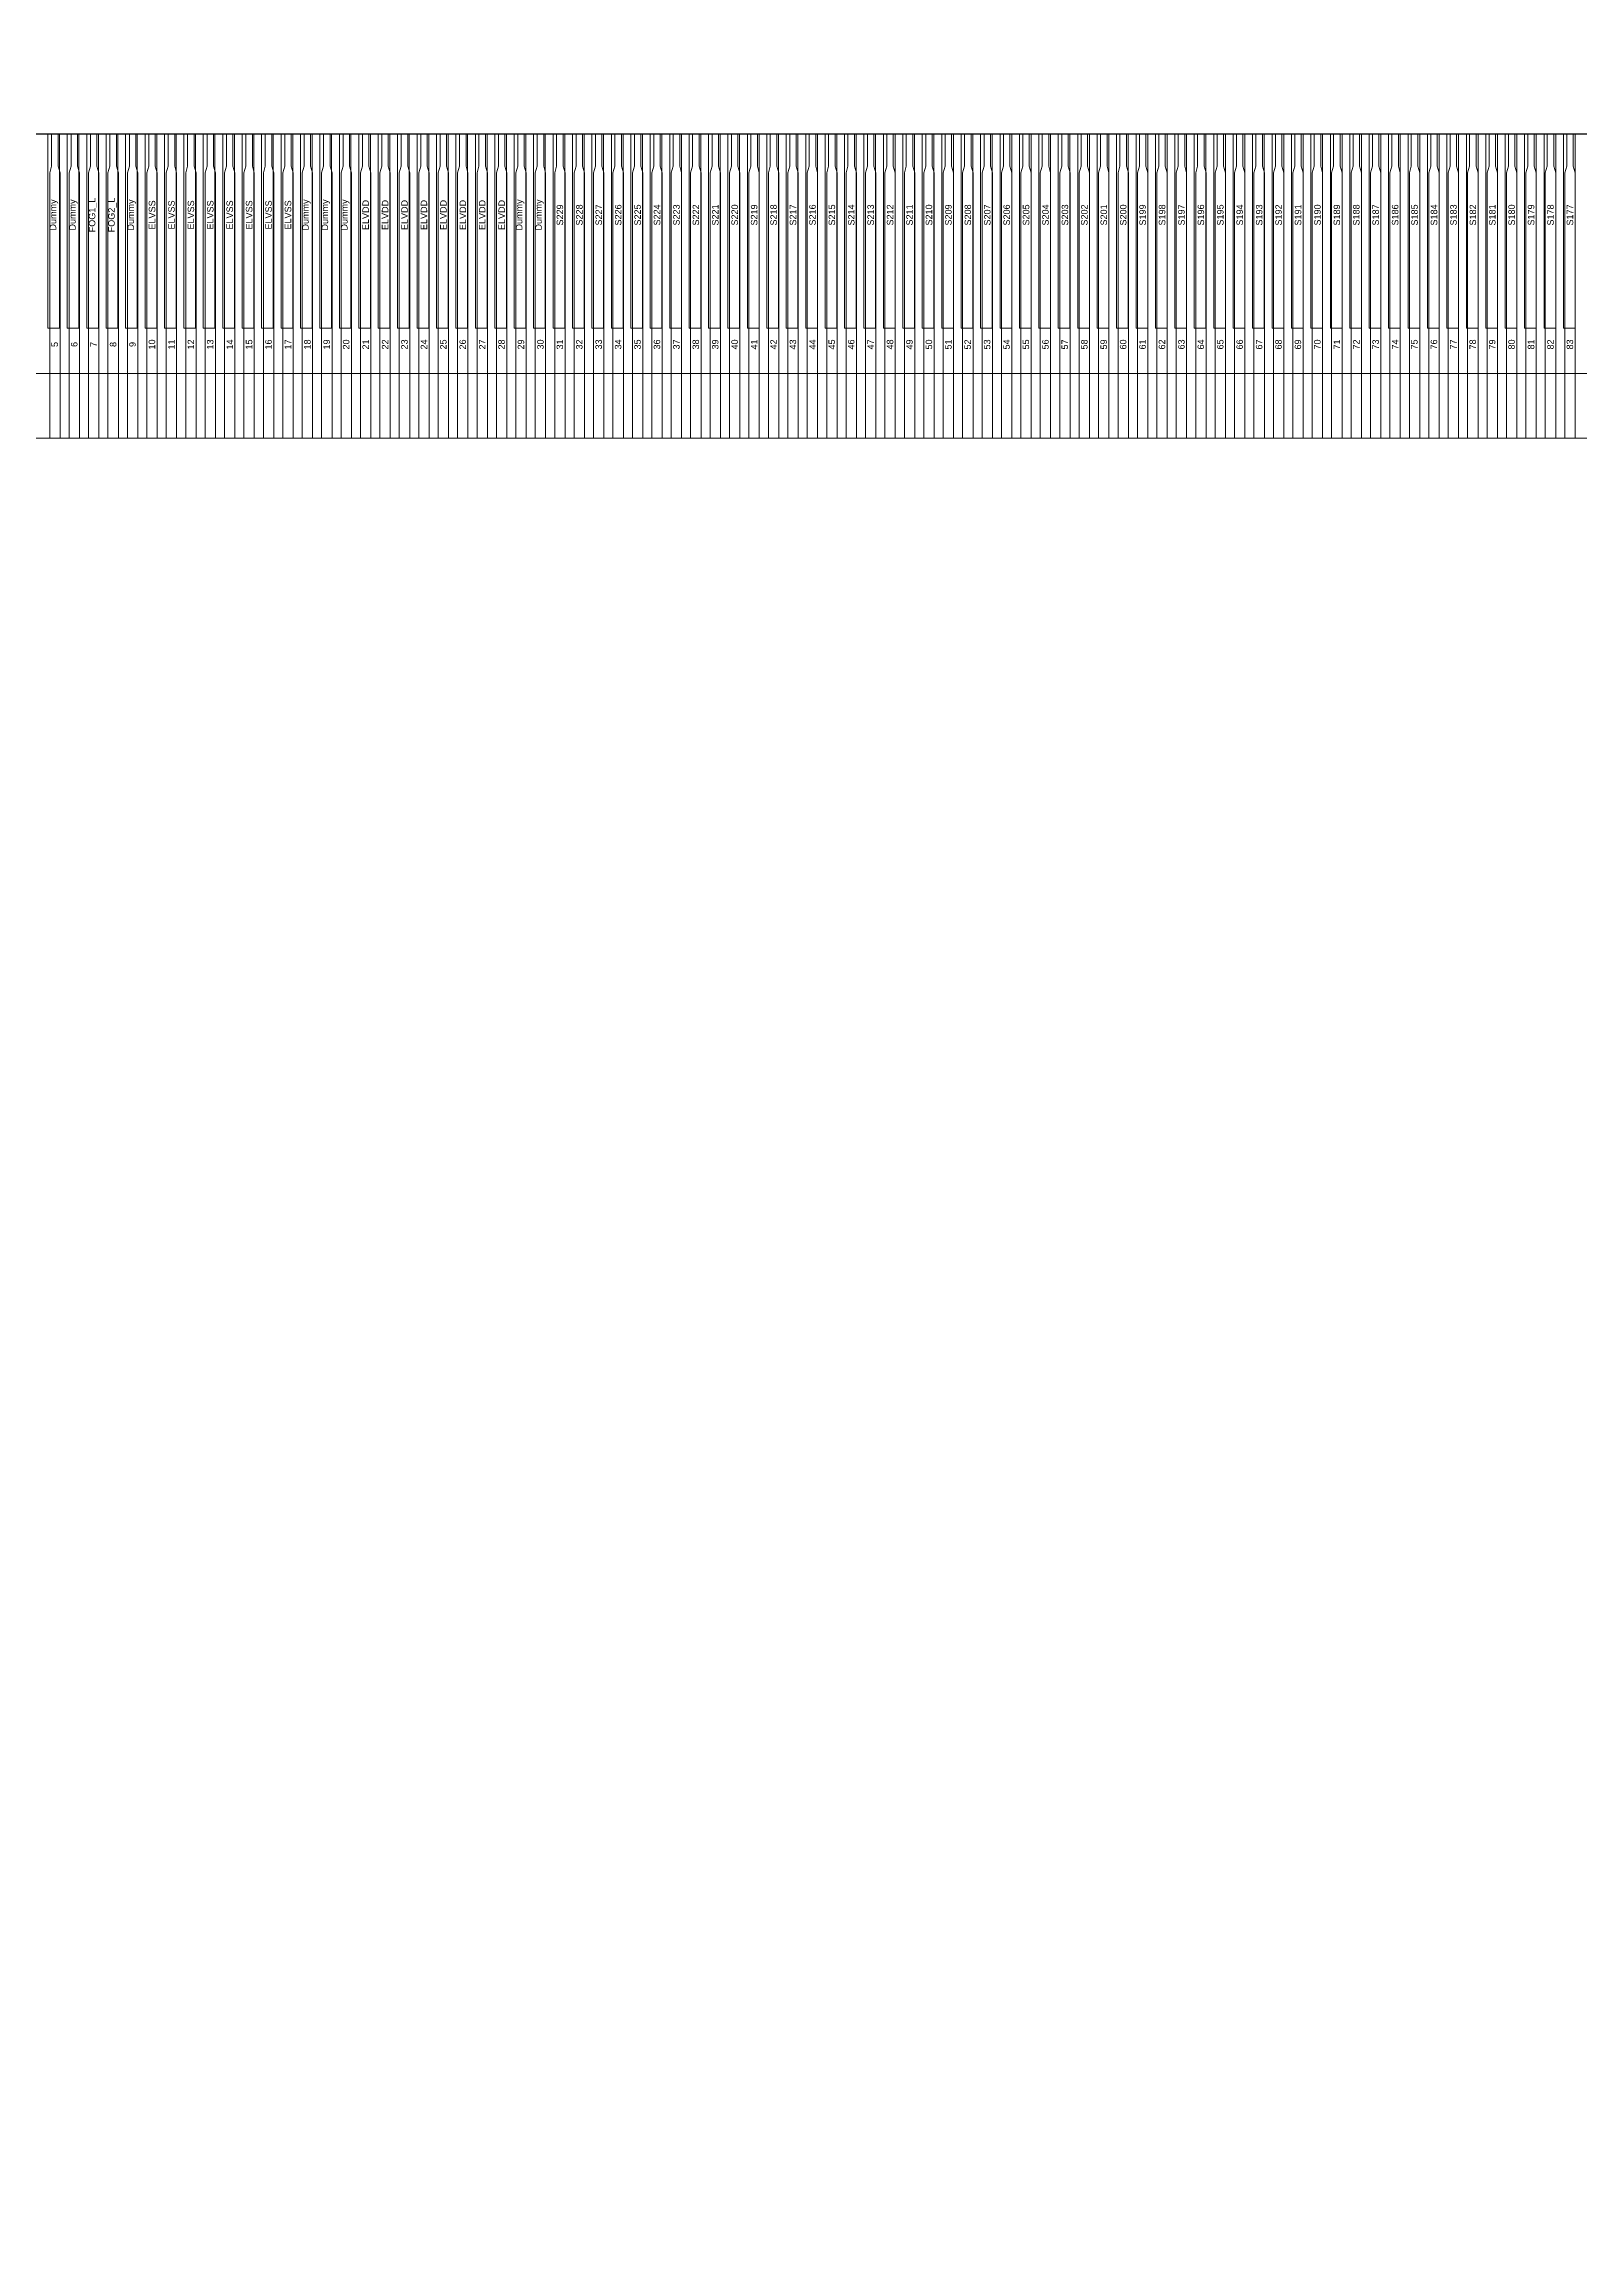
# Model space of a CAD drawing. Header units: millimetres. Extents: x 1134 to 2451, y -9 to 375.
# Drawn here: x 1546.566 to 1548.936, y 278.187 to 281.578 of the extents above; entities that cross this region are included whole.
import ezdxf
from ezdxf.enums import TextEntityAlignment as Align

# ---------------------------------------------------------------- set-up
doc = ezdxf.new("R2010")
doc.units = ezdxf.units.MM
doc.layers.get('0').update_dxf_attribs({"lineweight": 5})
doc.layers.get('Defpoints').update_dxf_attribs({"lineweight": 5})
doc.layers.add('07 Cutline', color=4, linetype='Continuous')
for name, color, linetype, lineweight in [('COF', 110, 'Continuous', 5), ('DIM', 3, 'Continuous', 5), ('ITO', 2, 'Continuous', 5), ('POL', 202, 'Continuous', 5)]:
    doc.layers.add(name, color=color, linetype=linetype, lineweight=lineweight)
doc.styles.add('MBC_Arial_Font', font='arial.ttf')
doc.styles.add('RD', font='ROMAND.shx', dxfattribs={"width": 0.8})
doc.dimstyles.new('DIM', dxfattribs={"dimtxt": 1.5, "dimasz": 0.8, "dimexe": 0, "dimexo": 0.5, "dimgap": 0.11, "dimtad": 0, "dimzin": 1, "dimdsep": 46, "dimtxsty": 'RD', "dimcen": 0, "dimclrd": 256, "dimclre": 256, "dimclrt": 256, "dimadec": 0, "dimazin": 0, "dimtm": 1e-09, "dimtfac": 1, "dimtofl": 0, "dimtmove": 0, "dimatfit": 3, "dimfxl": 0, "dimlwe": -1, "dimarcsym": 0})

# ---------------------------------------------------------------- blocks, each defined once
blk = doc.blocks.new('*D36')
at = {"layer": 'Defpoints', "color": 0, "lineweight": 5, "transparency": 16777216}
for p in [(1520.357, 324.2045), (1551.2908, 324.2045), (1551.2908, 281.0695)]:
    blk.add_point(p, dxfattribs=at)
at = {"layer": 'DIM', "transparency": 16777216}
for p, q in [((1550.7908, 324.2045), (1520.357, 324.2045)), ((1550.7908, 281.0695), (1520.357, 281.0695))]:
    blk.add_line(p, q, dxfattribs=at)
at = {"layer": 'DIM', "lineweight": -2, "transparency": 16777216}
for p, q in [((1520.357, 323.4045), (1520.357, 315.5436)), ((1520.357, 281.8695), (1520.357, 290.9807))]:
    blk.add_line(p, q, dxfattribs=at)
at = {"layer": 'DIM', "lineweight": 5, "transparency": 16777216}
for points in [[(1520.2237, 323.4045), (1520.4904, 323.4045), (1520.357, 324.2045)], [(1520.2237, 281.8695), (1520.4904, 281.8695), (1520.357, 281.0695)]]:
    blk.add_solid(points, dxfattribs=at)
at = {"layer": 'DIM', "lineweight": 5, "transparency": 16777216, "insert": (1520.357, 303.2621), "char_height": 1.5, "attachment_point": 5, "rotation": 90, "style": 'RD'}
blk.add_mtext('43.14±0.15(Panel Outline)', dxfattribs=at)
blk = doc.blocks.new('*D44')
at = {"layer": 'Defpoints', "color": 0, "lineweight": 5, "transparency": 16777216}
for p in [(1551.2908, 282.8931), (1529.9445, 281.0695), (1551.2908, 281.0695)]:
    blk.add_point(p, dxfattribs=at)
at = {"layer": 'DIM', "transparency": 16777216}
for p, q in [((1550.7908, 282.8931), (1529.9445, 282.8931)), ((1550.7908, 281.0695), (1529.9445, 281.0695))]:
    blk.add_line(p, q, dxfattribs=at)
at = {"layer": 'DIM', "lineweight": -2, "transparency": 16777216}
for p, q in [((1529.9445, 282.0931), (1529.9445, 281.8695)), ((1529.9445, 281.0695), (1529.9445, 280.2695))]:
    blk.add_line(p, q, dxfattribs=at)
at = {"layer": 'DIM', "lineweight": 5, "transparency": 16777216}
for points in [[(1529.8112, 282.0931), (1530.0778, 282.0931), (1529.9445, 282.8931)], [(1529.8112, 281.8695), (1530.0778, 281.8695), (1529.9445, 281.0695)]]:
    blk.add_solid(points, dxfattribs=at)
at = {"layer": 'DIM', "lineweight": 5, "transparency": 16777216, "insert": (1529.9445, 278.3881), "char_height": 1.5, "attachment_point": 5, "rotation": 90, "style": 'RD'}
blk.add_mtext('1.82', dxfattribs=at)
blk = doc.blocks.new('*D45')
at = {"layer": 'Defpoints', "color": 0, "lineweight": 5, "transparency": 16777216}
for p in [(1520.357, 281.0695), (1551.2908, 281.0695), (1538.6149, 208.1036)]:
    blk.add_point(p, dxfattribs=at)
at = {"layer": 'DIM', "transparency": 16777216}
for p, q in [((1550.7908, 281.0695), (1520.357, 281.0695)), ((1538.1149, 208.1036), (1520.357, 208.1036))]:
    blk.add_line(p, q, dxfattribs=at)
at = {"layer": 'DIM', "lineweight": -2, "transparency": 16777216}
for p, q in [((1520.357, 280.2695), (1520.357, 252.8026)), ((1520.357, 208.9036), (1520.357, 243.3826))]:
    blk.add_line(p, q, dxfattribs=at)
at = {"layer": 'DIM', "lineweight": 5, "transparency": 16777216}
for points in [[(1520.2237, 280.2695), (1520.4904, 280.2695), (1520.357, 281.0695)], [(1520.2237, 208.9036), (1520.4904, 208.9036), (1520.357, 208.1036)]]:
    blk.add_solid(points, dxfattribs=at)
at = {"layer": 'DIM', "lineweight": 5, "transparency": 16777216, "insert": (1520.357, 248.0926), "char_height": 1.5, "attachment_point": 5, "rotation": 90, "style": 'RD'}
blk.add_mtext('72.97±0.5', dxfattribs=at)
blk = doc.blocks.new('R213NRK-001-PNL-V01-A')
at = {"layer": 'ITO', "lineweight": 0}
for p, q in [((378.926, 267.529), (378.944, 267.529)), ((378.926, 267.229), (378.926, 267.529)), ((378.944, 267.529), (378.944, 267.229)), ((378.956, 267.529), (378.974, 267.529)), ((378.956, 267.229), (378.956, 267.529)), ((378.974, 267.529), (378.974, 267.229)), ((378.986, 267.529), (379.004, 267.529)), ((378.986, 267.229), (378.986, 267.529)), ((379.004, 267.529), (379.004, 267.229)), ((379.016, 267.529), (379.034, 267.529)), ((379.016, 267.229), (379.016, 267.529)), ((379.034, 267.529), (379.034, 267.229)), ((379.046, 267.529), (379.064, 267.529)), ((379.046, 267.229), (379.046, 267.529)), ((379.064, 267.529), (379.064, 267.229)), ((379.076, 267.529), (379.094, 267.529)), ((379.076, 267.229), (379.076, 267.529)), ((379.094, 267.529), (379.094, 267.229)), ((379.106, 267.529), (379.124, 267.529)), ((379.106, 267.229), (379.106, 267.529)), ((379.124, 267.529), (379.124, 267.229)), ((379.136, 267.529), (379.154, 267.529)), ((379.136, 267.229), (379.136, 267.529)), ((379.154, 267.529), (379.154, 267.229)), ((379.166, 267.529), (379.184, 267.529)), ((379.166, 267.229), (379.166, 267.529)), ((379.184, 267.529), (379.184, 267.229)), ((379.196, 267.529), (379.214, 267.529)), ((379.196, 267.229), (379.196, 267.529)), ((379.214, 267.529), (379.214, 267.229)), ((379.226, 267.529), (379.244, 267.529)), ((379.226, 267.229), (379.226, 267.529)), ((379.244, 267.529), (379.244, 267.229)), ((379.256, 267.529), (379.274, 267.529)), ((379.256, 267.229), (379.256, 267.529)), ((379.274, 267.529), (379.274, 267.229)), ((379.286, 267.529), (379.304, 267.529)), ((379.286, 267.229), (379.286, 267.529)), ((379.304, 267.529), (379.304, 267.229)), ((379.316, 267.529), (379.334, 267.529)), ((379.316, 267.229), (379.316, 267.529)), ((379.334, 267.529), (379.334, 267.229)), ((379.346, 267.529), (379.364, 267.529)), ((379.346, 267.229), (379.346, 267.529)), ((379.364, 267.529), (379.364, 267.229)), ((379.376, 267.529), (379.394, 267.529)), ((379.376, 267.229), (379.376, 267.529)), ((379.394, 267.529), (379.394, 267.229)), ((379.406, 267.529), (379.424, 267.529)), ((379.406, 267.229), (379.406, 267.529)), ((379.424, 267.529), (379.424, 267.229)), ((379.436, 267.529), (379.454, 267.529)), ((379.436, 267.229), (379.436, 267.529)), ((379.454, 267.529), (379.454, 267.229)), ((379.466, 267.529), (379.484, 267.529)), ((379.466, 267.229), (379.466, 267.529)), ((379.484, 267.529), (379.484, 267.229)), ((379.496, 267.529), (379.514, 267.529)), ((379.496, 267.229), (379.496, 267.529)), ((379.514, 267.529), (379.514, 267.229)), ((379.526, 267.529), (379.544, 267.529)), ((379.526, 267.229), (379.526, 267.529)), ((379.544, 267.529), (379.544, 267.229)), ((379.556, 267.529), (379.574, 267.529)), ((379.556, 267.229), (379.556, 267.529)), ((379.574, 267.529), (379.574, 267.229)), ((379.586, 267.529), (379.604, 267.529)), ((379.586, 267.229), (379.586, 267.529)), ((379.604, 267.529), (379.604, 267.229)), ((379.616, 267.529), (379.634, 267.529)), ((379.616, 267.229), (379.616, 267.529)), ((379.634, 267.529), (379.634, 267.229)), ((379.646, 267.529), (379.664, 267.529)), ((379.646, 267.229), (379.646, 267.529)), ((379.664, 267.529), (379.664, 267.229)), ((379.676, 267.529), (379.694, 267.529)), ((379.676, 267.229), (379.676, 267.529)), ((379.694, 267.529), (379.694, 267.229)), ((379.706, 267.529), (379.724, 267.529)), ((379.706, 267.229), (379.706, 267.529)), ((379.724, 267.529), (379.724, 267.229)), ((379.736, 267.529), (379.754, 267.529)), ((379.736, 267.229), (379.736, 267.529)), ((379.754, 267.529), (379.754, 267.229)), ((379.766, 267.529), (379.784, 267.529)), ((379.766, 267.229), (379.766, 267.529)), ((379.784, 267.529), (379.784, 267.229)), ((379.796, 267.529), (379.814, 267.529)), ((379.796, 267.229), (379.796, 267.529)), ((379.814, 267.529), (379.814, 267.229)), ((379.826, 267.529), (379.844, 267.529)), ((379.826, 267.229), (379.826, 267.529)), ((379.844, 267.529), (379.844, 267.229)), ((379.856, 267.529), (379.874, 267.529)), ((379.856, 267.229), (379.856, 267.529)), ((379.874, 267.529), (379.874, 267.229)), ((379.886, 267.529), (379.904, 267.529)), ((379.886, 267.229), (379.886, 267.529)), ((379.904, 267.529), (379.904, 267.229)), ((379.916, 267.529), (379.934, 267.529)), ((379.916, 267.229), (379.916, 267.529)), ((379.934, 267.529), (379.934, 267.229)), ((379.946, 267.529), (379.964, 267.529)), ((379.946, 267.229), (379.946, 267.529)), ((379.964, 267.529), (379.964, 267.229)), ((379.976, 267.529), (379.994, 267.529)), ((379.976, 267.229), (379.976, 267.529)), ((379.994, 267.529), (379.994, 267.229)), ((380.006, 267.529), (380.024, 267.529)), ((380.006, 267.229), (380.006, 267.529)), ((380.024, 267.529), (380.024, 267.229)), ((380.036, 267.529), (380.054, 267.529)), ((380.036, 267.229), (380.036, 267.529)), ((380.054, 267.529), (380.054, 267.229)), ((380.066, 267.529), (380.084, 267.529)), ((380.066, 267.229), (380.066, 267.529)), ((380.084, 267.529), (380.084, 267.229)), ((380.096, 267.529), (380.114, 267.529)), ((380.096, 267.229), (380.096, 267.529)), ((380.114, 267.529), (380.114, 267.229)), ((380.126, 267.529), (380.144, 267.529)), ((380.126, 267.229), (380.126, 267.529)), ((380.144, 267.529), (380.144, 267.229)), ((380.156, 267.529), (380.174, 267.529)), ((380.156, 267.229), (380.156, 267.529)), ((380.174, 267.529), (380.174, 267.229)), ((380.186, 267.529), (380.204, 267.529)), ((380.186, 267.229), (380.186, 267.529)), ((380.204, 267.529), (380.204, 267.229)), ((380.216, 267.529), (380.234, 267.529)), ((380.216, 267.229), (380.216, 267.529)), ((380.234, 267.529), (380.234, 267.229)), ((380.246, 267.529), (380.264, 267.529)), ((380.246, 267.229), (380.246, 267.529)), ((380.264, 267.529), (380.264, 267.229)), ((380.276, 267.529), (380.294, 267.529)), ((380.276, 267.229), (380.276, 267.529)), ((380.294, 267.529), (380.294, 267.229)), ((380.306, 267.529), (380.324, 267.529)), ((380.306, 267.229), (380.306, 267.529)), ((380.324, 267.529), (380.324, 267.229)), ((380.336, 267.529), (380.354, 267.529)), ((380.336, 267.229), (380.336, 267.529)), ((380.354, 267.529), (380.354, 267.229)), ((380.366, 267.529), (380.384, 267.529)), ((380.366, 267.229), (380.366, 267.529)), ((380.384, 267.529), (380.384, 267.229)), ((380.396, 267.529), (380.414, 267.529)), ((380.396, 267.229), (380.396, 267.529)), ((380.414, 267.529), (380.414, 267.229)), ((380.426, 267.529), (380.444, 267.529)), ((380.426, 267.229), (380.426, 267.529)), ((380.444, 267.529), (380.444, 267.229)), ((380.456, 267.529), (380.474, 267.529)), ((380.456, 267.229), (380.456, 267.529)), ((380.474, 267.529), (380.474, 267.229)), ((380.486, 267.529), (380.504, 267.529)), ((380.486, 267.229), (380.486, 267.529)), ((380.504, 267.529), (380.504, 267.229)), ((380.516, 267.529), (380.534, 267.529)), ((380.516, 267.229), (380.516, 267.529)), ((380.534, 267.529), (380.534, 267.229)), ((380.546, 267.529), (380.564, 267.529)), ((380.546, 267.229), (380.546, 267.529)), ((380.564, 267.529), (380.564, 267.229)), ((380.576, 267.529), (380.594, 267.529)), ((380.576, 267.229), (380.576, 267.529)), ((380.594, 267.529), (380.594, 267.229)), ((380.606, 267.529), (380.624, 267.529)), ((380.606, 267.229), (380.606, 267.529)), ((380.624, 267.529), (380.624, 267.229)), ((380.636, 267.529), (380.654, 267.529)), ((380.636, 267.229), (380.636, 267.529)), ((380.654, 267.529), (380.654, 267.229)), ((380.666, 267.529), (380.684, 267.529)), ((380.666, 267.229), (380.666, 267.529)), ((380.684, 267.529), (380.684, 267.229)), ((380.696, 267.529), (380.714, 267.529)), ((380.696, 267.229), (380.696, 267.529)), ((380.714, 267.529), (380.714, 267.229)), ((380.726, 267.529), (380.744, 267.529)), ((380.726, 267.229), (380.726, 267.529)), ((380.744, 267.529), (380.744, 267.229)), ((380.756, 267.529), (380.774, 267.529)), ((380.756, 267.229), (380.756, 267.529)), ((380.774, 267.529), (380.774, 267.229)), ((380.786, 267.529), (380.804, 267.529)), ((380.786, 267.229), (380.786, 267.529)), ((380.804, 267.529), (380.804, 267.229)), ((380.816, 267.529), (380.834, 267.529)), ((380.816, 267.229), (380.816, 267.529)), ((380.834, 267.529), (380.834, 267.229)), ((380.846, 267.529), (380.864, 267.529)), ((380.846, 267.229), (380.846, 267.529)), ((380.864, 267.529), (380.864, 267.229)), ((380.876, 267.529), (380.894, 267.529)), ((380.876, 267.229), (380.876, 267.529)), ((380.894, 267.529), (380.894, 267.229)), ((380.906, 267.529), (380.924, 267.529)), ((380.906, 267.229), (380.906, 267.529)), ((380.924, 267.529), (380.924, 267.229)), ((380.936, 267.529), (380.954, 267.529)), ((380.936, 267.229), (380.936, 267.529)), ((380.954, 267.529), (380.954, 267.229)), ((380.966, 267.529), (380.984, 267.529)), ((380.966, 267.229), (380.966, 267.529)), ((380.984, 267.529), (380.984, 267.229)), ((380.996, 267.529), (381.014, 267.529)), ((380.996, 267.229), (380.996, 267.529)), ((381.014, 267.529), (381.014, 267.229)), ((381.026, 267.529), (381.044, 267.529)), ((381.026, 267.229), (381.026, 267.529)), ((381.044, 267.529), (381.044, 267.229)), ((381.056, 267.529), (381.074, 267.529)), ((381.056, 267.229), (381.056, 267.529)), ((381.074, 267.529), (381.074, 267.229)), ((381.086, 267.529), (381.104, 267.529)), ((381.086, 267.229), (381.086, 267.529)), ((381.104, 267.529), (381.104, 267.229)), ((381.116, 267.529), (381.134, 267.529)), ((381.116, 267.229), (381.116, 267.529)), ((381.134, 267.529), (381.134, 267.229)), ((381.146, 267.529), (381.164, 267.529)), ((381.146, 267.229), (381.146, 267.529)), ((381.164, 267.529), (381.164, 267.229)), ((381.176, 267.529), (381.194, 267.529)), ((381.176, 267.229), (381.176, 267.529)), ((381.194, 267.529), (381.194, 267.229)), ((381.206, 267.529), (381.224, 267.529)), ((381.206, 267.229), (381.206, 267.529)), ((381.224, 267.529), (381.224, 267.229)), ((381.236, 267.529), (381.254, 267.529)), ((381.236, 267.229), (381.236, 267.529)), ((381.254, 267.529), (381.254, 267.229)), ((381.266, 267.529), (381.284, 267.529)), ((381.266, 267.229), (381.266, 267.529)), ((381.284, 267.529), (381.284, 267.229)), ((378.944, 267.229), (378.926, 267.229)), ((378.974, 267.229), (378.956, 267.229)), ((379.004, 267.229), (378.986, 267.229)), ((379.034, 267.229), (379.016, 267.229)), ((379.064, 267.229), (379.046, 267.229)), ((379.094, 267.229), (379.076, 267.229)), ((379.124, 267.229), (379.106, 267.229)), ((379.154, 267.229), (379.136, 267.229)), ((379.184, 267.229), (379.166, 267.229)), ((379.214, 267.229), (379.196, 267.229)), ((379.244, 267.229), (379.226, 267.229)), ((379.274, 267.229), (379.256, 267.229)), ((379.304, 267.229), (379.286, 267.229)), ((379.334, 267.229), (379.316, 267.229)), ((379.364, 267.229), (379.346, 267.229)), ((379.394, 267.229), (379.376, 267.229)), ((379.424, 267.229), (379.406, 267.229)), ((379.454, 267.229), (379.436, 267.229)), ((379.484, 267.229), (379.466, 267.229)), ((379.514, 267.229), (379.496, 267.229)), ((379.544, 267.229), (379.526, 267.229)), ((379.574, 267.229), (379.556, 267.229)), ((379.604, 267.229), (379.586, 267.229)), ((379.634, 267.229), (379.616, 267.229)), ((379.664, 267.229), (379.646, 267.229)), ((379.694, 267.229), (379.676, 267.229)), ((379.724, 267.229), (379.706, 267.229)), ((379.754, 267.229), (379.736, 267.229)), ((379.784, 267.229), (379.766, 267.229)), ((379.814, 267.229), (379.796, 267.229)), ((379.844, 267.229), (379.826, 267.229)), ((379.874, 267.229), (379.856, 267.229)), ((379.904, 267.229), (379.886, 267.229)), ((379.934, 267.229), (379.916, 267.229)), ((379.964, 267.229), (379.946, 267.229)), ((379.994, 267.229), (379.976, 267.229)), ((380.024, 267.229), (380.006, 267.229)), ((380.054, 267.229), (380.036, 267.229)), ((380.084, 267.229), (380.066, 267.229)), ((380.114, 267.229), (380.096, 267.229)), ((380.144, 267.229), (380.126, 267.229)), ((380.174, 267.229), (380.156, 267.229)), ((380.204, 267.229), (380.186, 267.229)), ((380.234, 267.229), (380.216, 267.229)), ((380.264, 267.229), (380.246, 267.229)), ((380.294, 267.229), (380.276, 267.229)), ((380.324, 267.229), (380.306, 267.229)), ((380.354, 267.229), (380.336, 267.229)), ((380.384, 267.229), (380.366, 267.229)), ((380.414, 267.229), (380.396, 267.229)), ((380.444, 267.229), (380.426, 267.229)), ((380.474, 267.229), (380.456, 267.229)), ((380.504, 267.229), (380.486, 267.229)), ((380.534, 267.229), (380.516, 267.229)), ((380.564, 267.229), (380.546, 267.229)), ((380.594, 267.229), (380.576, 267.229)), ((380.624, 267.229), (380.606, 267.229)), ((380.654, 267.229), (380.636, 267.229)), ((380.684, 267.229), (380.666, 267.229)), ((380.714, 267.229), (380.696, 267.229)), ((380.744, 267.229), (380.726, 267.229)), ((380.774, 267.229), (380.756, 267.229)), ((380.804, 267.229), (380.786, 267.229)), ((380.834, 267.229), (380.816, 267.229)), ((380.864, 267.229), (380.846, 267.229)), ((380.894, 267.229), (380.876, 267.229)), ((380.924, 267.229), (380.906, 267.229)), ((380.954, 267.229), (380.936, 267.229)), ((380.984, 267.229), (380.966, 267.229)), ((381.014, 267.229), (380.996, 267.229)), ((381.044, 267.229), (381.026, 267.229)), ((381.074, 267.229), (381.056, 267.229)), ((381.104, 267.229), (381.086, 267.229)), ((381.134, 267.229), (381.116, 267.229)), ((381.164, 267.229), (381.146, 267.229)), ((381.194, 267.229), (381.176, 267.229)), ((381.224, 267.229), (381.206, 267.229)), ((381.254, 267.229), (381.236, 267.229)), ((381.284, 267.229), (381.266, 267.229))]:
    blk.add_line(p, q, dxfattribs=at)
at = {"layer": 'ITO', "lineweight": 5}
blk.add_line((375.2515, 267.159), (392.0385, 267.159), dxfattribs=at)
blk = doc.blocks.new('R213NRK-001-PNLA-V01-A')
at = {"layer": 'ITO', "lineweight": 5}
blk.add_blockref('R213NRK-001-PNL-V01-A', (251.5331, 0), dxfattribs=at)
blk = doc.blocks.new('R213NRK-001-COF-V01-A')
at = {"color": 3}
for points in [[(1629.3685, 267.156), (1629.3685, 267.106), (1629.3655, 267.096), (1629.3655, 266.686)], [(1629.3815, 266.686), (1629.3815, 267.096), (1629.3785, 267.106), (1629.3785, 267.156)], [(1629.3985, 267.156), (1629.3985, 267.106), (1629.3955, 267.096), (1629.3955, 266.686)], [(1629.4115, 266.686), (1629.4115, 267.096), (1629.4085, 267.106), (1629.4085, 267.156)], [(1629.4285, 267.156), (1629.4285, 267.106), (1629.4255, 267.096), (1629.4255, 266.686)], [(1629.4415, 266.686), (1629.4415, 267.096), (1629.4385, 267.106), (1629.4385, 267.156)], [(1629.4585, 267.156), (1629.4585, 267.106), (1629.4555, 267.096), (1629.4555, 266.686)], [(1629.4715, 266.686), (1629.4715, 267.096), (1629.4685, 267.106), (1629.4685, 267.156)], [(1629.4885, 267.156), (1629.4885, 267.106), (1629.4855, 267.096), (1629.4855, 266.686)], [(1629.5015, 266.686), (1629.5015, 267.096), (1629.4985, 267.106), (1629.4985, 267.156)], [(1629.5185, 267.156), (1629.5185, 267.106), (1629.5155, 267.096), (1629.5155, 266.686)], [(1629.5315, 266.686), (1629.5315, 267.096), (1629.5285, 267.106), (1629.5285, 267.156)], [(1629.5485, 267.156), (1629.5485, 267.106), (1629.5455, 267.096), (1629.5455, 266.686)], [(1629.5615, 266.686), (1629.5615, 267.096), (1629.5585, 267.106), (1629.5585, 267.156)], [(1629.5785, 267.156), (1629.5785, 267.106), (1629.5755, 267.096), (1629.5755, 266.686)], [(1629.5915, 266.686), (1629.5915, 267.096), (1629.5885, 267.106), (1629.5885, 267.156)], [(1629.6084, 267.156), (1629.6084, 267.106), (1629.6054, 267.096), (1629.6054, 266.686)], [(1629.6214, 266.686), (1629.6214, 267.096), (1629.6184, 267.106), (1629.6184, 267.156)], [(1629.6384, 267.156), (1629.6384, 267.106), (1629.6354, 267.096), (1629.6354, 266.686)], [(1629.6514, 266.686), (1629.6514, 267.096), (1629.6484, 267.106), (1629.6484, 267.156)], [(1629.6684, 267.156), (1629.6684, 267.106), (1629.6654, 267.096), (1629.6654, 266.686)], [(1629.6814, 266.686), (1629.6814, 267.096), (1629.6784, 267.106), (1629.6784, 267.156)], [(1629.6984, 267.156), (1629.6984, 267.106), (1629.6954, 267.096), (1629.6954, 266.686)], [(1629.7114, 266.686), (1629.7114, 267.096), (1629.7084, 267.106), (1629.7084, 267.156)], [(1629.7284, 267.156), (1629.7284, 267.106), (1629.7254, 267.096), (1629.7254, 266.686)], [(1629.7414, 266.686), (1629.7414, 267.096), (1629.7384, 267.106), (1629.7384, 267.156)], [(1629.7584, 267.156), (1629.7584, 267.106), (1629.7554, 267.096), (1629.7554, 266.686)], [(1629.7714, 266.686), (1629.7714, 267.096), (1629.7684, 267.106), (1629.7684, 267.156)], [(1629.7884, 267.156), (1629.7884, 267.106), (1629.7854, 267.096), (1629.7854, 266.686)], [(1629.8014, 266.686), (1629.8014, 267.096), (1629.7984, 267.106), (1629.7984, 267.156)], [(1629.8184, 267.156), (1629.8184, 267.106), (1629.8154, 267.096), (1629.8154, 266.686)], [(1629.8314, 266.686), (1629.8314, 267.096), (1629.8284, 267.106), (1629.8284, 267.156)], [(1629.8453, 266.686), (1629.8453, 267.096), (1629.8483, 267.106), (1629.8483, 267.156)], [(1629.8613, 266.686), (1629.8613, 267.096), (1629.8583, 267.106), (1629.8583, 267.156)], [(1629.8783, 267.156), (1629.8783, 267.106), (1629.8753, 267.096), (1629.8753, 266.686)], [(1629.8913, 266.686), (1629.8913, 267.096), (1629.8883, 267.106), (1629.8883, 267.156)], [(1629.9083, 267.156), (1629.9083, 267.106), (1629.9053, 267.096), (1629.9053, 266.686)], [(1629.9213, 266.686), (1629.9213, 267.096), (1629.9183, 267.106), (1629.9183, 267.156)], [(1629.9383, 267.156), (1629.9383, 267.106), (1629.9353, 267.096), (1629.9353, 266.686)], [(1629.9513, 266.686), (1629.9513, 267.096), (1629.9483, 267.106), (1629.9483, 267.156)], [(1629.9683, 267.156), (1629.9683, 267.106), (1629.9653, 267.096), (1629.9653, 266.686)], [(1629.9813, 266.686), (1629.9813, 267.096), (1629.9783, 267.106), (1629.9783, 267.156)], [(1629.9983, 267.156), (1629.9983, 267.106), (1629.9953, 267.096), (1629.9953, 266.686)], [(1630.0113, 266.686), (1630.0113, 267.096), (1630.0083, 267.106), (1630.0083, 267.156)], [(1630.0283, 267.156), (1630.0283, 267.106), (1630.0253, 267.096), (1630.0253, 266.686)], [(1630.0413, 266.686), (1630.0413, 267.096), (1630.0383, 267.106), (1630.0383, 267.156)], [(1630.0583, 267.156), (1630.0583, 267.106), (1630.0553, 267.096), (1630.0553, 266.686)], [(1630.0683, 267.156), (1630.0683, 267.106), (1630.0713, 267.096), (1630.0713, 266.686)], [(1630.0883, 267.156), (1630.0883, 267.106), (1630.0853, 267.096), (1630.0853, 266.686)], [(1630.1013, 266.686), (1630.1013, 267.096), (1630.0983, 267.106), (1630.0983, 267.156)], [(1630.1182, 267.156), (1630.1182, 267.106), (1630.1152, 267.096), (1630.1152, 266.686)], [(1630.1312, 266.686), (1630.1312, 267.096), (1630.1282, 267.106), (1630.1282, 267.156)], [(1630.1482, 267.156), (1630.1482, 267.106), (1630.1452, 267.096), (1630.1452, 266.686)], [(1630.1612, 266.686), (1630.1612, 267.096), (1630.1582, 267.106), (1630.1582, 267.156)], [(1630.1782, 267.156), (1630.1782, 267.106), (1630.1752, 267.096), (1630.1752, 266.686)], [(1630.1912, 266.686), (1630.1912, 267.096), (1630.1882, 267.106), (1630.1882, 267.156)], [(1630.2082, 267.156), (1630.2082, 267.106), (1630.2052, 267.096), (1630.2052, 266.686)], [(1630.2212, 266.686), (1630.2212, 267.096), (1630.2182, 267.106), (1630.2182, 267.156)], [(1630.2382, 267.156), (1630.2382, 267.106), (1630.2352, 267.096), (1630.2352, 266.686)], [(1630.2512, 266.686), (1630.2512, 267.096), (1630.2482, 267.106), (1630.2482, 267.156)], [(1630.2682, 267.156), (1630.2682, 267.106), (1630.2652, 267.096), (1630.2652, 266.686)], [(1630.2812, 266.686), (1630.2812, 267.096), (1630.2782, 267.106), (1630.2782, 267.156)], [(1630.2982, 267.156), (1630.2982, 267.106), (1630.2952, 267.096), (1630.2952, 266.686)], [(1630.3112, 266.686), (1630.3112, 267.096), (1630.3082, 267.106), (1630.3082, 267.156)], [(1630.3282, 267.156), (1630.3282, 267.106), (1630.3252, 267.096), (1630.3252, 266.686)], [(1630.3412, 266.686), (1630.3412, 267.096), (1630.3382, 267.106), (1630.3382, 267.156)], [(1630.3581, 267.156), (1630.3581, 267.106), (1630.3551, 267.096), (1630.3551, 266.686)], [(1630.3711, 266.686), (1630.3711, 267.096), (1630.3681, 267.106), (1630.3681, 267.156)], [(1630.3881, 267.156), (1630.3881, 267.106), (1630.3851, 267.096), (1630.3851, 266.686)], [(1630.4011, 266.686), (1630.4011, 267.096), (1630.3981, 267.106), (1630.3981, 267.156)], [(1630.4181, 267.156), (1630.4181, 267.106), (1630.4151, 267.096), (1630.4151, 266.686)], [(1630.4311, 266.686), (1630.4311, 267.096), (1630.4281, 267.106), (1630.4281, 267.156)], [(1630.4481, 267.156), (1630.4481, 267.106), (1630.4451, 267.096), (1630.4451, 266.686)], [(1630.4611, 266.686), (1630.4611, 267.096), (1630.4581, 267.106), (1630.4581, 267.156)], [(1630.4781, 267.156), (1630.4781, 267.106), (1630.4751, 267.096), (1630.4751, 266.686)], [(1630.4911, 266.686), (1630.4911, 267.096), (1630.4881, 267.106), (1630.4881, 267.156)], [(1630.5081, 267.156), (1630.5081, 267.106), (1630.5051, 267.096), (1630.5051, 266.686)], [(1630.5211, 266.686), (1630.5211, 267.096), (1630.5181, 267.106), (1630.5181, 267.156)], [(1630.5381, 267.156), (1630.5381, 267.106), (1630.5351, 267.096), (1630.5351, 266.686)], [(1630.5511, 266.686), (1630.5511, 267.096), (1630.5481, 267.106), (1630.5481, 267.156)], [(1630.5681, 267.156), (1630.5681, 267.106), (1630.5651, 267.096), (1630.5651, 266.686)], [(1630.5811, 266.686), (1630.5811, 267.096), (1630.5781, 267.106), (1630.5781, 267.156)], [(1630.598, 267.156), (1630.598, 267.106), (1630.595, 267.096), (1630.595, 266.686)], [(1630.611, 266.686), (1630.611, 267.096), (1630.608, 267.106), (1630.608, 267.156)], [(1630.628, 267.156), (1630.628, 267.106), (1630.625, 267.096), (1630.625, 266.686)], [(1630.641, 266.686), (1630.641, 267.096), (1630.638, 267.106), (1630.638, 267.156)], [(1630.658, 267.156), (1630.658, 267.106), (1630.655, 267.096), (1630.655, 266.686)], [(1630.671, 266.686), (1630.671, 267.096), (1630.668, 267.106), (1630.668, 267.156)], [(1630.688, 267.156), (1630.688, 267.106), (1630.685, 267.096), (1630.685, 266.686)], [(1630.701, 266.686), (1630.701, 267.096), (1630.698, 267.106), (1630.698, 267.156)], [(1630.718, 267.156), (1630.718, 267.106), (1630.715, 267.096), (1630.715, 266.686)], [(1630.731, 266.686), (1630.731, 267.096), (1630.728, 267.106), (1630.728, 267.156)], [(1630.748, 267.156), (1630.748, 267.106), (1630.745, 267.096), (1630.745, 266.686)], [(1630.761, 266.686), (1630.761, 267.096), (1630.758, 267.106), (1630.758, 267.156)], [(1630.778, 267.156), (1630.778, 267.106), (1630.775, 267.096), (1630.775, 266.686)], [(1630.791, 266.686), (1630.791, 267.096), (1630.788, 267.106), (1630.788, 267.156)], [(1630.808, 267.156), (1630.808, 267.106), (1630.805, 267.096), (1630.805, 266.686)], [(1630.821, 266.686), (1630.821, 267.096), (1630.818, 267.106), (1630.818, 267.156)], [(1630.838, 267.156), (1630.838, 267.106), (1630.835, 267.096), (1630.835, 266.686)], [(1630.851, 266.686), (1630.851, 267.096), (1630.848, 267.106), (1630.848, 267.156)], [(1630.8679, 267.156), (1630.8679, 267.106), (1630.8649, 267.096), (1630.8649, 266.686)], [(1630.8809, 266.686), (1630.8809, 267.096), (1630.8779, 267.106), (1630.8779, 267.156)], [(1630.8979, 267.156), (1630.8979, 267.106), (1630.8949, 267.096), (1630.8949, 266.686)], [(1630.9109, 266.686), (1630.9109, 267.096), (1630.9079, 267.106), (1630.9079, 267.156)], [(1630.9279, 267.156), (1630.9279, 267.106), (1630.9249, 267.096), (1630.9249, 266.686)], [(1630.9409, 266.686), (1630.9409, 267.096), (1630.9379, 267.106), (1630.9379, 267.156)], [(1630.9579, 267.156), (1630.9579, 267.106), (1630.9549, 267.096), (1630.9549, 266.686)], [(1630.9709, 266.686), (1630.9709, 267.096), (1630.9679, 267.106), (1630.9679, 267.156)], [(1630.9879, 267.156), (1630.9879, 267.106), (1630.9849, 267.096), (1630.9849, 266.686)], [(1631.0009, 266.686), (1631.0009, 267.096), (1630.9979, 267.106), (1630.9979, 267.156)], [(1631.0179, 267.156), (1631.0179, 267.106), (1631.0149, 267.096), (1631.0149, 266.686)], [(1631.0309, 266.686), (1631.0309, 267.096), (1631.0279, 267.106), (1631.0279, 267.156)], [(1631.0479, 267.156), (1631.0479, 267.106), (1631.0449, 267.096), (1631.0449, 266.686)], [(1631.0609, 266.686), (1631.0609, 267.096), (1631.0579, 267.106), (1631.0579, 267.156)], [(1631.0779, 267.156), (1631.0779, 267.106), (1631.0749, 267.096), (1631.0749, 266.686)], [(1631.0909, 266.686), (1631.0909, 267.096), (1631.0879, 267.106), (1631.0879, 267.156)], [(1631.1078, 267.156), (1631.1078, 267.106), (1631.1048, 267.096), (1631.1048, 266.686)], [(1631.1208, 266.686), (1631.1208, 267.096), (1631.1178, 267.106), (1631.1178, 267.156)], [(1631.1378, 267.156), (1631.1378, 267.106), (1631.1348, 267.096), (1631.1348, 266.686)], [(1631.1508, 266.686), (1631.1508, 267.096), (1631.1478, 267.106), (1631.1478, 267.156)], [(1631.1678, 267.156), (1631.1678, 267.106), (1631.1648, 267.096), (1631.1648, 266.686)], [(1631.1808, 266.686), (1631.1808, 267.096), (1631.1778, 267.106), (1631.1778, 267.156)], [(1631.1978, 267.156), (1631.1978, 267.106), (1631.1948, 267.096), (1631.1948, 266.686)], [(1631.2108, 266.686), (1631.2108, 267.096), (1631.2078, 267.106), (1631.2078, 267.156)], [(1631.2278, 267.156), (1631.2278, 267.106), (1631.2248, 267.096), (1631.2248, 266.686)], [(1631.2408, 266.686), (1631.2408, 267.096), (1631.2378, 267.106), (1631.2378, 267.156)], [(1631.2578, 267.156), (1631.2578, 267.106), (1631.2548, 267.096), (1631.2548, 266.686)], [(1631.2708, 266.686), (1631.2708, 267.096), (1631.2678, 267.106), (1631.2678, 267.156)], [(1631.2878, 267.156), (1631.2878, 267.106), (1631.2848, 267.096), (1631.2848, 266.686)], [(1631.3008, 266.686), (1631.3008, 267.096), (1631.2978, 267.106), (1631.2978, 267.156)], [(1631.3178, 267.156), (1631.3178, 267.106), (1631.3148, 267.096), (1631.3148, 266.686)], [(1631.3308, 266.686), (1631.3308, 267.096), (1631.3278, 267.106), (1631.3278, 267.156)], [(1631.3477, 267.156), (1631.3477, 267.106), (1631.3447, 267.096), (1631.3447, 266.686)], [(1631.3607, 266.686), (1631.3607, 267.096), (1631.3577, 267.106), (1631.3577, 267.156)], [(1631.3777, 267.156), (1631.3777, 267.106), (1631.3747, 267.096), (1631.3747, 266.686)], [(1631.3907, 266.686), (1631.3907, 267.096), (1631.3877, 267.106), (1631.3877, 267.156)], [(1631.4077, 267.156), (1631.4077, 267.106), (1631.4047, 267.096), (1631.4047, 266.686)], [(1631.4207, 266.686), (1631.4207, 267.096), (1631.4177, 267.106), (1631.4177, 267.156)], [(1631.4377, 267.156), (1631.4377, 267.106), (1631.4347, 267.096), (1631.4347, 266.686)], [(1631.4507, 266.686), (1631.4507, 267.096), (1631.4477, 267.106), (1631.4477, 267.156)], [(1631.4677, 267.156), (1631.4677, 267.106), (1631.4647, 267.096), (1631.4647, 266.686)], [(1631.4807, 266.686), (1631.4807, 267.096), (1631.4777, 267.106), (1631.4777, 267.156)], [(1631.4977, 267.156), (1631.4977, 267.106), (1631.4947, 267.096), (1631.4947, 266.686)], [(1631.5107, 266.686), (1631.5107, 267.096), (1631.5077, 267.106), (1631.5077, 267.156)], [(1631.5277, 267.156), (1631.5277, 267.106), (1631.5247, 267.096), (1631.5247, 266.686)], [(1631.5407, 266.686), (1631.5407, 267.096), (1631.5377, 267.106), (1631.5377, 267.156)], [(1631.5577, 267.156), (1631.5577, 267.106), (1631.5547, 267.096), (1631.5547, 266.686)], [(1631.5707, 266.686), (1631.5707, 267.096), (1631.5677, 267.106), (1631.5677, 267.156)], [(1631.5877, 267.156), (1631.5877, 267.106), (1631.5847, 267.096), (1631.5847, 266.686)], [(1631.6007, 266.686), (1631.6007, 267.096), (1631.5977, 267.106), (1631.5977, 267.156)], [(1631.6176, 267.156), (1631.6176, 267.106), (1631.6146, 267.096), (1631.6146, 266.686)], [(1631.6306, 266.686), (1631.6306, 267.096), (1631.6276, 267.106), (1631.6276, 267.156)], [(1631.6476, 267.156), (1631.6476, 267.106), (1631.6446, 267.096), (1631.6446, 266.686)], [(1631.6606, 266.686), (1631.6606, 267.096), (1631.6576, 267.106), (1631.6576, 267.156)], [(1631.6776, 267.156), (1631.6776, 267.106), (1631.6746, 267.096), (1631.6746, 266.686)], [(1631.6906, 266.686), (1631.6906, 267.096), (1631.6876, 267.106), (1631.6876, 267.156)], [(1631.7076, 267.156), (1631.7076, 267.106), (1631.7046, 267.096), (1631.7046, 266.686)], [(1631.7206, 266.686), (1631.7206, 267.096), (1631.7176, 267.106), (1631.7176, 267.156)]]:
    blk.add_lwpolyline(points, dxfattribs=at)
blk.add_lwpolyline([(1628.7821, 266.686), (1639.3812, 266.686)])
at = {"layer": '07 Cutline'}
blk.add_lwpolyline([(1626.9339, 259.5442), (1628.3258, 260.378, 0.263643), (1628.4717, 260.6354), (1628.4717, 264.0427, -0.315299), (1628.6691, 264.3246), (1629.0821, 264.475, 0.315299), (1629.2795, 264.7569), (1629.2795, 266.1863, 0.254671), (1629.1422, 266.4383), (1628.8342, 266.6372, -0.254671), (1628.7427, 266.8052), (1628.7427, 266.956, -0.414214), (1628.9427, 267.156), (1639.2207, 267.156, -0.414214)], format="xyb", dxfattribs=at)
at = {"color": 6, "style": 'MBC_Arial_Font'}
for s, p in [('Dummy', (1629.3706, 267.0308)), ('Dummy', (1629.4006, 267.0308)), ('FOG1_L', (1629.4309, 267.0308)), ('FOG2_L', (1629.4609, 267.0308)), ('Dummy', (1629.4906, 267.0308)), ('ELVSS', (1629.5235, 267.0308)), ('ELVSS', (1629.5535, 267.0308)), ('ELVSS', (1629.5835, 267.0308)), ('ELVSS', (1629.6134, 267.0308)), ('ELVSS', (1629.6434, 267.0308)), ('ELVSS', (1629.6734, 267.0308)), ('ELVSS', (1629.7034, 267.0308)), ('ELVSS', (1629.7334, 267.0308)), ('Dummy', (1629.7604, 267.0308)), ('Dummy', (1629.7904, 267.0308)), ('Dummy', (1629.8204, 267.0308)), ('ELVDD', (1629.8533, 267.0308)), ('ELVDD', (1629.8833, 267.0308)), ('ELVDD', (1629.9133, 267.0308)), ('ELVDD', (1629.9433, 267.0308)), ('ELVDD', (1629.9733, 267.0308)), ('ELVDD', (1630.0033, 267.0308)), ('ELVDD', (1630.0333, 267.0308)), ('ELVDD', (1630.0633, 267.0308)), ('Dummy', (1630.0903, 267.0308)), ('Dummy', (1630.1203, 267.0308)), ('S229', (1630.1532, 267.0308)), ('S228', (1630.1832, 267.0308)), ('S227', (1630.2132, 267.0308)), ('S226', (1630.2432, 267.0308)), ('S225', (1630.2732, 267.0308)), ('S224', (1630.3032, 267.0308)), ('S223', (1630.3331, 267.0308)), ('S222', (1630.3631, 267.0308)), ('S221', (1630.3931, 267.0308)), ('S220', (1630.4231, 267.0308)), ('S219', (1630.4531, 267.0308)), ('S218', (1630.4831, 267.0308)), ('S217', (1630.5131, 267.0308)), ('S216', (1630.5431, 267.0308)), ('S215', (1630.5731, 267.0308)), ('S214', (1630.603, 267.0308)), ('S213', (1630.633, 267.0308)), ('S212', (1630.663, 267.0308)), ('S211', (1630.693, 267.0308)), ('S210', (1630.723, 267.0308)), ('S209', (1630.753, 267.0308)), ('S208', (1630.783, 267.0308)), ('S207', (1630.813, 267.0308)), ('S206', (1630.843, 267.0308)), ('S205', (1630.8729, 267.0308)), ('S204', (1630.9029, 267.0308)), ('S203', (1630.9329, 267.0308)), ('S202', (1630.9629, 267.0308)), ('S201', (1630.9929, 267.0308)), ('S200', (1631.0229, 267.0308)), ('S199', (1631.0529, 267.0308)), ('S198', (1631.0829, 267.0308)), ('S197', (1631.1128, 267.0308)), ('S196', (1631.1428, 267.0308)), ('S195', (1631.1728, 267.0308)), ('S194', (1631.2028, 267.0308)), ('S193', (1631.2328, 267.0308)), ('S192', (1631.2628, 267.0308)), ('S191', (1631.2928, 267.0308)), ('S190', (1631.3228, 267.0308)), ('S189', (1631.3527, 267.0308)), ('S188', (1631.3827, 267.0308)), ('S187', (1631.4127, 267.0308)), ('S186', (1631.4427, 267.0308)), ('S185', (1631.4727, 267.0308)), ('S184', (1631.5027, 267.0308)), ('S183', (1631.5327, 267.0308)), ('S182', (1631.5627, 267.0308)), ('S181', (1631.5927, 267.0308)), ('S180', (1631.6226, 267.0308)), ('S179', (1631.6526, 267.0308)), ('S178', (1631.6826, 267.0308)), ('S177', (1631.7126, 267.0308)), ('5', (1629.3732, 266.8308)), ('6', (1629.4034, 266.8308)), ('7', (1629.4334, 266.8308)), ('8', (1629.4634, 266.8308)), ('9', (1629.4934, 266.8308)), ('10', (1629.5234, 266.8308)), ('11', (1629.5535, 266.8308)), ('12', (1629.5835, 266.8308)), ('13', (1629.6133, 266.8308)), ('14', (1629.6435, 266.8308)), ('15', (1629.6733, 266.8308)), ('16', (1629.7033, 266.8308)), ('17', (1629.7334, 266.8308)), ('18', (1629.7633, 266.8308)), ('19', (1629.7932, 266.8308)), ('20', (1629.8232, 266.8308)), ('21', (1629.8534, 266.8308)), ('22', (1629.8834, 266.8308)), ('23', (1629.9132, 266.8308)), ('24', (1629.9434, 266.8308)), ('25', (1629.9732, 266.8308)), ('26', (1630.0032, 266.8308)), ('27', (1630.0333, 266.8308)), ('28', (1630.0631, 266.8308)), ('29', (1630.0931, 266.8308)), ('30', (1630.1231, 266.8308)), ('31', (1630.1531, 266.8308)), ('32', (1630.1831, 266.8308)), ('33', (1630.2131, 266.8308)), ('34', (1630.2431, 266.8308)), ('35', (1630.273, 266.8308)), ('36', (1630.303, 266.8308)), ('37', (1630.333, 266.8308)), ('38', (1630.363, 266.8308)), ('39', (1630.393, 266.8308)), ('40', (1630.423, 266.8308)), ('41', (1630.4531, 266.8308)), ('42', (1630.4831, 266.8308)), ('43', (1630.5129, 266.8308)), ('44', (1630.5431, 266.8308)), ('45', (1630.5729, 266.8308)), ('46', (1630.6029, 266.8308)), ('47', (1630.633, 266.8308)), ('48', (1630.6629, 266.8308)), ('49', (1630.6929, 266.8308)), ('50', (1630.7229, 266.8308)), ('51', (1630.7529, 266.8308)), ('52', (1630.7828, 266.8308)), ('53', (1630.8128, 266.8308)), ('54', (1630.8428, 266.8308)), ('55', (1630.8726, 266.8308)), ('56', (1630.9028, 266.8308)), ('57', (1630.9326, 266.8308)), ('58', (1630.9628, 266.8308)), ('59', (1630.9928, 266.8308)), ('60', (1631.0228, 266.8308)), ('61', (1631.0527, 266.8308)), ('62', (1631.0827, 266.8308)), ('63', (1631.1127, 266.8308)), ('64', (1631.1427, 266.8308)), ('65', (1631.1727, 266.8308)), ('66', (1631.2027, 266.8308)), ('67', (1631.2327, 266.8308)), ('68', (1631.2627, 266.8308)), ('69', (1631.2926, 266.8308)), ('70', (1631.3226, 266.8308)), ('71', (1631.3528, 266.8308)), ('72', (1631.3828, 266.8308)), ('73', (1631.4126, 266.8308)), ('74', (1631.4427, 266.8308)), ('75', (1631.4724, 266.8308)), ('76', (1631.5026, 266.8308)), ('77', (1631.5325, 266.8308)), ('78', (1631.5625, 266.8308)), ('79', (1631.5925, 266.8308)), ('80', (1631.6225, 266.8308)), ('81', (1631.6525, 266.8308)), ('82', (1631.6825, 266.8308)), ('83', (1631.7125, 266.8308))]:
    blk.add_text(s, height=0.01, rotation=90, dxfattribs=at).set_placement(p, align=Align.MIDDLE_CENTER)

msp = doc.modelspace()

# ---------------------------------------------------------------- block references
at = {"layer": 'COF', "lineweight": 5}
msp.add_blockref('R213NRK-001-COF-V01-A', (-82.7909, 14.2835), dxfattribs=at)
at = {"layer": 'POL', "lineweight": 5}
msp.add_blockref('R213NRK-001-PNLA-V01-A', (916.1127, 13.9105), dxfattribs=at)

# ---------------------------------------------------------------- dimensions: what is measured, and where the dimension line sits
at = {"layer": 'DIM', "lineweight": 5}
dim = msp.add_linear_dim(base=(1520.3570239931, 324.2044838528), p1=(1551.290788361, 281.0694838528), p2=(1551.290788361, 324.2044838528), angle=90, text='<>(Panel Outline)', dimstyle='DIM', override={"dimtol": 1, "dimtp": 0.15, "dimtm": 0.15}, dxfattribs=at)
dim.commit()
dim.dimension.update_dxf_attribs({"geometry": '*D36', "text_midpoint": (1520.3570239931, 303.262135565), "dimtype": 160})
for base, p1, override, picture, middle in [((1529.9445, 281.0695), (1551.2908, 282.8931), {"dimfxl": 0.8, "dimarcsym": 1}, '*D44', (1529.9445, 278.3881)), ((1520.357, 281.0695), (1538.6149, 208.1036), {"dimtol": 1, "dimtp": 0.5, "dimtm": 0.5, "dimfxl": 0.8, "dimarcsym": 1}, '*D45', (1520.357, 248.0926))]:
    dim = msp.add_linear_dim(base=base, p1=p1, p2=(1551.2908, 281.0695), angle=90, dimstyle='DIM', override=override, dxfattribs=at)
    dim.commit()
    dim.dimension.update_dxf_attribs({"geometry": picture, "text_midpoint": middle, "dimtype": 160})

doc.saveas('drawing.dxf')
